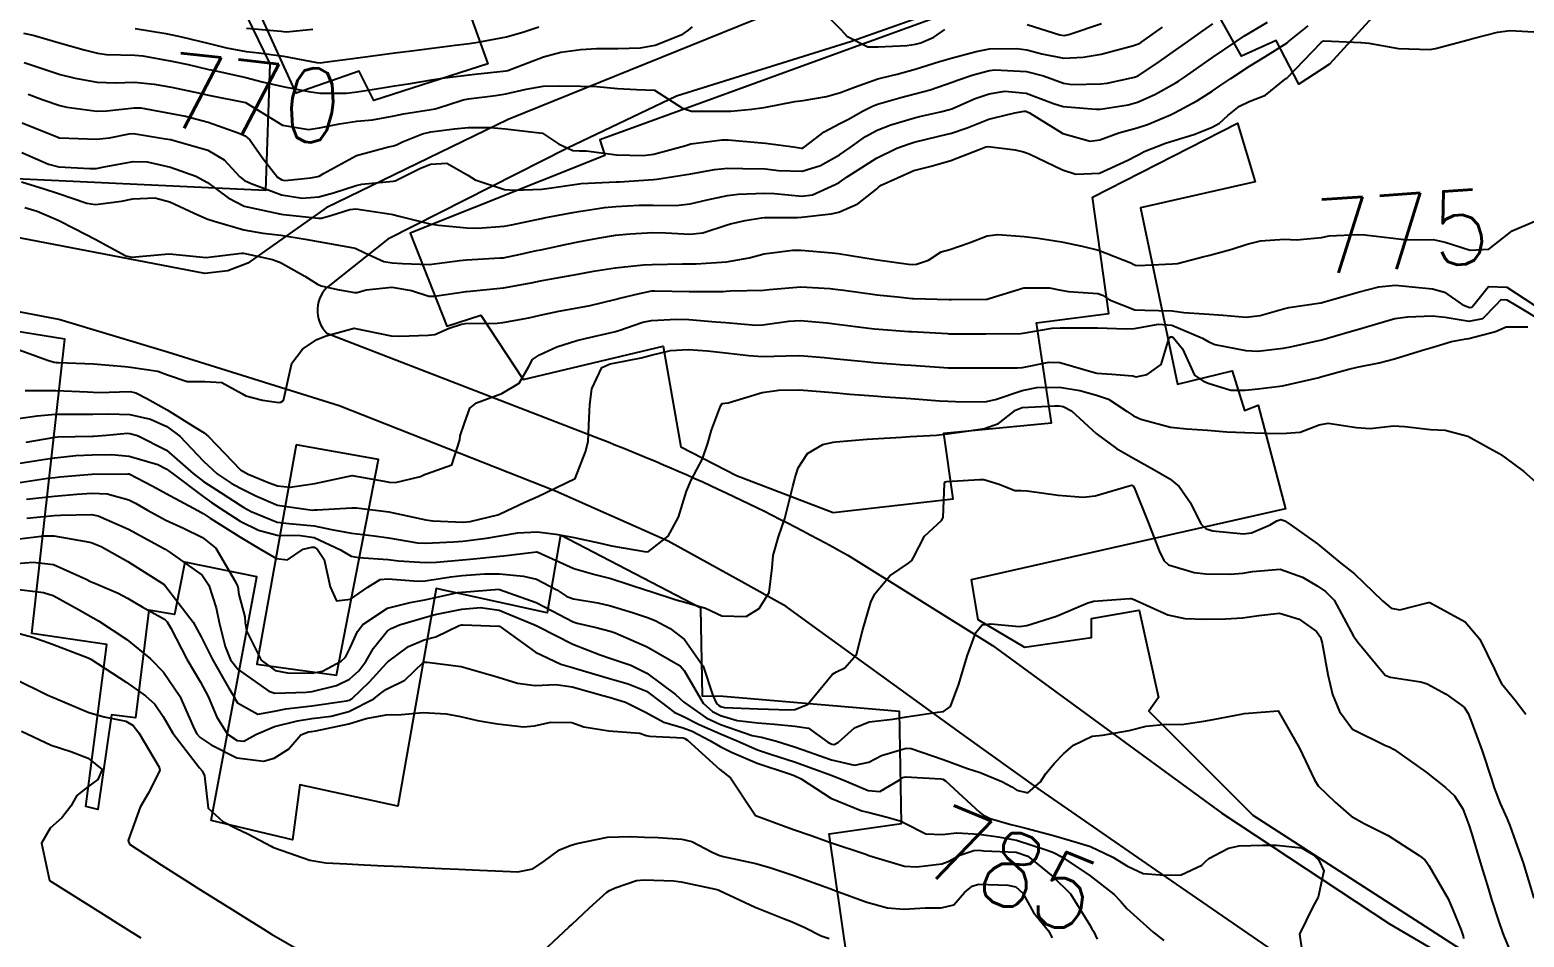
# Model space of a CAD drawing. Header units: metres. Extents: x 318500 to 325275, y 7408834 to 7428799.
# Drawn here: x 322636.7 to 322717.1, y 7421422.9 to 7421471.7 of the extents above; entities that cross this region are included whole.
import ezdxf
from ezdxf.enums import TextEntityAlignment as Align

# ---------------------------------------------------------------- set-up
doc = ezdxf.new("R2010")
doc.units = ezdxf.units.M
doc.header["$MEASUREMENT"] = 0
for name, color, linetype in [('Cotas', 45, 'Continuous'), ('Curvas de Nivel 1m', 11, 'Continuous'), ('Curvas de Nivel 5m', 15, 'Continuous'), ('Edificações', 30, 'Continuous'), ('Vias Primárias', 230, 'Continuous')]:
    doc.layers.add(name, color=color, linetype=linetype)
doc.styles.add('Style-STANDARD', font='STANDARD.shx')

msp = doc.modelspace()

# ---------------------------------------------------------------- linework, layer by layer
at = {"layer": 'Curvas de Nivel 1m', "flags": 128}
for points, elevation in [([(322678.718, 7421473.387), (322680.395, 7421471.697), (322680.702, 7421471.365), (322681.829, 7421470.793), (322682.384, 7421470.79), (322683.921, 7421470.852), (322684.386, 7421470.927), (322684.683, 7421471.011), (322685.384, 7421471.3), (322685.974, 7421471.716)], 769), ([(322636.321, 7421466.694), (322638.236, 7421465.921), (322638.31, 7421465.893), (322638.342, 7421465.887), (322640.309, 7421465.812), (322641.024, 7421465.889), (322642.076, 7421466.112), (322642.314, 7421466.119), (322644.035, 7421465.844), (322644.274, 7421465.805), (322644.31, 7421465.793), (322644.37, 7421465.779), (322646.304, 7421465.224), (322647.193, 7421464.7), (322648.033, 7421463.794), (322648.287, 7421463.591), (322648.633, 7421463.437), (322650.276, 7421462.826), (322651.382, 7421462.64), (322652.275, 7421462.712), (322653.08, 7421462.925), (322654.284, 7421463.329), (322654.598, 7421463.392), (322656.288, 7421463.548), (322656.396, 7421463.572), (322656.613, 7421463.677), (322657.724, 7421464.237), (322658.298, 7421464.469), (322659.179, 7421464.527), (322660.292, 7421463.878), (322660.7, 7421463.626), (322662.282, 7421463.103), (322662.821, 7421463.063), (322664.283, 7421463.132), (322664.687, 7421463.171), (322666.288, 7421463.419), (322666.406, 7421463.431), (322668.29, 7421463.518), (322668.456, 7421463.528), (322670.292, 7421463.654), (322670.464, 7421463.669), (322672.295, 7421463.957), (322673.571, 7421464.184), (322674.298, 7421464.255), (322675.107, 7421464.247), (322676.298, 7421464.212), (322677.026, 7421464.138), (322678.297, 7421464.1), (322679.278, 7421464.402), (322680.306, 7421464.972), (322680.878, 7421465.361), (322681.702, 7421465.966), (322682.324, 7421466.304), (322683.073, 7421466.584), (322684.335, 7421466.965), (322684.608, 7421467.035), (322685.738, 7421467.296), (322686.221, 7421467.412), (322686.342, 7421467.454), (322687.609, 7421468.014), (322688.355, 7421468.261), (322689.207, 7421468.398), (322690.356, 7421468.288), (322691.825, 7421467.738), (322692.346, 7421467.578), (322694.103, 7421467.424), (322694.344, 7421467.438), (322695.834, 7421467.671), (322696.35, 7421467.809), (322697.279, 7421468.218), (322698.366, 7421468.833), (322698.551, 7421468.943), (322698.819, 7421469.123), (322700.381, 7421470.214), (322701.658, 7421471.081), (322702.096, 7421471.373), (322702.397, 7421471.559), (322703.347, 7421472.119)], 772), ([(322690.401, 7421471.991), (322692.165, 7421471.441), (322692.393, 7421471.403), (322692.643, 7421471.456), (322694.403, 7421472.036)], 769), ([(322636.276, 7421463.524), (322637.491, 7421463.151), (322638.27, 7421462.889), (322639.789, 7421462.38), (322640.266, 7421462.296), (322641.67, 7421462.478), (322642.271, 7421462.602), (322643.459, 7421462.666), (322644.269, 7421462.451), (322645.576, 7421461.827), (322646.256, 7421461.534), (322646.657, 7421461.411), (322648.247, 7421460.945), (322649.259, 7421460.761), (322650.243, 7421460.648), (322651.552, 7421460.435), (322652.239, 7421460.31), (322653.942, 7421460.007), (322654.234, 7421459.949), (322654.761, 7421459.702), (322655.775, 7421459.236), (322656.225, 7421459.167), (322656.781, 7421459.118), (322658.224, 7421459.076), (322659.874, 7421459.283), (322660.227, 7421459.324), (322662.046, 7421459.421), (322662.228, 7421459.438), (322662.366, 7421459.461), (322662.976, 7421459.593), (322664, 7421459.817), (322664.234, 7421459.864), (322665.628, 7421460.17), (322666.241, 7421460.291), (322667.297, 7421460.487), (322668.247, 7421460.644), (322669.04, 7421460.726), (322670.249, 7421460.794), (322670.955, 7421460.784), (322672.249, 7421460.71), (322672.94, 7421460.773), (322674.256, 7421461.202), (322674.443, 7421461.262), (322675.235, 7421461.435), (322676.105, 7421461.579), (322676.263, 7421461.592), (322678.049, 7421461.607), (322678.263, 7421461.611), (322679.849, 7421461.791), (322680.268, 7421461.888), (322681.286, 7421462.344), (322682.287, 7421463.124), (322682.395, 7421463.231), (322682.544, 7421463.336), (322684.298, 7421464.132), (322685.23, 7421464.372), (322686.304, 7421464.664), (322687.819, 7421465.267), (322688.174, 7421465.4), (322688.312, 7421465.418), (322689.753, 7421465.238), (322690.213, 7421465.136), (322690.309, 7421465.107), (322690.505, 7421465.031), (322692.3, 7421464.162), (322693.032, 7421463.933), (322694.298, 7421463.981), (322695.826, 7421464.678), (322696.308, 7421464.942), (322696.443, 7421465.014), (322696.703, 7421465.146), (322697.855, 7421465.596), (322698.319, 7421465.737), (322699.377, 7421466.062), (322700.33, 7421466.442), (322700.754, 7421466.674), (322701.211, 7421467.087), (322701.832, 7421467.594), (322702.352, 7421467.84), (322703.228, 7421468.19), (322704.296, 7421469.051), (322704.335, 7421469.085), (322704.371, 7421469.109), (322706.232, 7421471.022), (322706.319, 7421471.093), (322706.391, 7421471.115), (322708.355, 7421471.026), (322708.391, 7421471.024), (322708.8, 7421470.986), (322710.387, 7421470.703), (322712.082, 7421470.64), (322712.388, 7421470.706), (322713.259, 7421470.927), (322714.146, 7421471.161), (322714.395, 7421471.243), (322715.721, 7421471.576), (322716.402, 7421471.658), (322717.678, 7421471.594)], 774), ([(322636.297, 7421465.096), (322637.737, 7421464.479), (322638.286, 7421464.327), (322639.963, 7421464.233), (322640.293, 7421464.245), (322640.722, 7421464.321), (322642.297, 7421464.618), (322643.038, 7421464.599), (322644.295, 7421464.314), (322645.661, 7421463.826), (322646.285, 7421463.485), (322647.409, 7421462.667), (322648.266, 7421462.21), (322650.246, 7421461.774), (322650.382, 7421461.759), (322652.257, 7421461.557), (322652.434, 7421461.561), (322652.977, 7421461.729), (322653.953, 7421462.026), (322654.265, 7421462.06), (322656.168, 7421461.775), (322656.261, 7421461.758), (322656.609, 7421461.677), (322658.254, 7421461.252), (322658.719, 7421461.187), (322660.251, 7421461.048), (322660.842, 7421461.03), (322662.253, 7421461.135), (322662.66, 7421461.198), (322664.259, 7421461.545), (322664.286, 7421461.554), (322664.418, 7421461.578), (322665.95, 7421461.869), (322666.266, 7421461.93), (322667.659, 7421462.146), (322668.27, 7421462.201), (322669.516, 7421462.266), (322670.272, 7421462.273), (322671.499, 7421462.254), (322672.273, 7421462.332), (322673.188, 7421462.55), (322674.28, 7421462.791), (322674.859, 7421462.863), (322676.282, 7421462.918), (322676.804, 7421462.891), (322678.28, 7421462.742), (322678.853, 7421462.813), (322680.073, 7421463.372), (322680.214, 7421463.447), (322680.291, 7421463.492), (322680.714, 7421463.783), (322682.304, 7421464.789), (322683.393, 7421465.324), (322684.059, 7421465.569), (322684.315, 7421465.649), (322685.644, 7421465.973), (322686.323, 7421466.148), (322687.172, 7421466.433), (322688.334, 7421466.891), (322688.619, 7421466.973), (322689.744, 7421467.239), (322690.24, 7421467.333), (322690.341, 7421467.323), (322690.529, 7421467.228), (322692.324, 7421466.125), (322693.789, 7421465.716), (322694.319, 7421465.785), (322695.336, 7421466.153), (322696.329, 7421466.435), (322696.875, 7421466.602), (322698.117, 7421467.132), (322698.27, 7421467.202), (322698.342, 7421467.239), (322699.563, 7421467.9), (322700.36, 7421468.407), (322700.772, 7421468.686), (322701.367, 7421469.085), (322702.377, 7421469.742), (322703.197, 7421470.247), (322704.39, 7421471.005), (322704.448, 7421471.049), (322705.526, 7421471.91)], 773), ([(322636.383, 7421471.517), (322636.914, 7421471.41), (322638.376, 7421470.978), (322639.656, 7421470.622), (322640.368, 7421470.44), (322640.856, 7421470.381), (322642.375, 7421470.344), (322642.815, 7421470.304), (322644.372, 7421470.018), (322645.252, 7421469.831), (322646.366, 7421469.574), (322646.668, 7421469.513), (322648.36, 7421469.131), (322649.233, 7421468.9), (322650.353, 7421468.652), (322651.719, 7421468.377), (322652.348, 7421468.285), (322653.775, 7421468.292), (322654.35, 7421468.364), (322655.499, 7421468.553), (322656.355, 7421468.687), (322657.221, 7421468.813), (322658.36, 7421469.006), (322658.912, 7421469.101), (322660.365, 7421469.285), (322660.674, 7421469.318), (322662.368, 7421469.503), (322662.455, 7421469.522), (322662.686, 7421469.605), (322664.377, 7421470.248), (322665.306, 7421470.493), (322666.381, 7421470.65), (322667.224, 7421470.699), (322668.382, 7421470.693), (322669.599, 7421470.728), (322670.384, 7421470.884), (322671.878, 7421471.478), (322672.185, 7421471.681), (322672.396, 7421471.86)], 769), ([(322636.643, 7421468.245), (322637.447, 7421467.933), (322638.336, 7421467.621), (322638.719, 7421467.531), (322640.331, 7421467.327), (322640.874, 7421467.35), (322642.335, 7421467.512), (322642.703, 7421467.495), (322644.33, 7421467.202), (322645.108, 7421467.053), (322646.324, 7421466.732), (322647.945, 7421466.166), (322648.313, 7421466.001), (322648.561, 7421465.786), (322649.292, 7421464.767), (322650.052, 7421463.764), (322650.288, 7421463.626), (322650.445, 7421463.601), (322651.847, 7421463.744), (322652.225, 7421463.806), (322652.291, 7421463.832), (322652.527, 7421463.971), (322654.302, 7421464.94), (322656.023, 7421465.4), (322656.308, 7421465.453), (322656.469, 7421465.518), (322656.789, 7421465.675), (322657.87, 7421466.113), (322658.318, 7421466.208), (322659.582, 7421466.38), (322660.322, 7421466.454), (322661.498, 7421466.443), (322662.321, 7421466.371), (322663.698, 7421466.211), (322664.319, 7421466.147), (322665.184, 7421465.567), (322665.953, 7421465.202), (322666.306, 7421465.191), (322666.67, 7421465.183), (322668.305, 7421464.981), (322669.73, 7421464.935), (322670.305, 7421465.005), (322672.041, 7421465.474), (322672.242, 7421465.541), (322672.311, 7421465.557), (322673.987, 7421465.781), (322674.315, 7421465.785), (322676.113, 7421465.623), (322676.313, 7421465.605), (322677.821, 7421465.397), (322678.259, 7421465.34), (322678.309, 7421465.339), (322678.348, 7421465.351), (322678.405, 7421465.389), (322679.483, 7421466.218), (322680.329, 7421466.655), (322680.794, 7421466.902), (322681.585, 7421467.351), (322682.086, 7421467.602), (322682.345, 7421467.704), (322683.605, 7421468.068), (322684.354, 7421468.263), (322685.18, 7421468.48), (322686.364, 7421468.879), (322686.663, 7421468.988), (322687.492, 7421469.273), (322688.373, 7421469.513), (322688.663, 7421469.546), (322690.372, 7421469.456), (322691.28, 7421469.221), (322692.364, 7421468.829), (322692.809, 7421468.758), (322694.364, 7421468.795), (322694.705, 7421468.835), (322696.174, 7421469.153), (322696.371, 7421469.232), (322697.524, 7421469.993), (322698.385, 7421470.611), (322699.1, 7421471.119), (322699.859, 7421471.647), (322700.404, 7421472.025)], 771), ([(322642.389, 7421471.776), (322644.047, 7421471.506), (322644.386, 7421471.439), (322644.892, 7421471.328), (322646.381, 7421470.959), (322647.305, 7421470.732), (322648.378, 7421470.543), (322649.061, 7421470.464), (322650.375, 7421470.291), (322652.171, 7421469.943), (322652.372, 7421469.929), (322652.594, 7421469.959), (322654.375, 7421470.196), (322655.703, 7421470.371), (322656.378, 7421470.46), (322657.275, 7421470.572), (322658.381, 7421470.714), (322659.612, 7421470.871), (322660.383, 7421470.975), (322660.953, 7421471.055), (322662.387, 7421471.326), (322663.317, 7421471.596), (322664.119, 7421471.859)], 768), ([(322648.39, 7421471.79), (322650.258, 7421471.631), (322650.389, 7421471.615), (322650.544, 7421471.603), (322651.958, 7421471.744)], 767), ([(322636.158, 7421454.47), (322637.678, 7421453.927), (322638.038, 7421453.811), (322638.149, 7421453.799), (322638.271, 7421453.796), (322640.148, 7421453.726), (322641.848, 7421453.576), (322642.147, 7421453.549), (322643.621, 7421453.324), (322644.143, 7421453.14), (322645.194, 7421452.775), (322646.14, 7421452.771), (322647.056, 7421452.723), (322648.133, 7421452.134), (322648.35, 7421452.004), (322649.244, 7421451.773), (322650.128, 7421451.649), (322650.228, 7421451.66), (322650.373, 7421451.758), (322650.701, 7421453.198), (322650.836, 7421453.753), (322651.396, 7421454.513), (322652.169, 7421455.035), (322652.674, 7421455.231), (322654.179, 7421455.64), (322654.257, 7421455.63), (322656.173, 7421455.229), (322656.63, 7421455.219), (322658.174, 7421455.26), (322658.522, 7421455.308), (322659.293, 7421455.643), (322659.956, 7421455.86), (322660.184, 7421455.889), (322661.873, 7421455.916), (322662.185, 7421455.944), (322663.584, 7421456.191), (322664.191, 7421456.336), (322665.198, 7421456.562), (322666.198, 7421456.731), (322666.879, 7421456.864), (322668.205, 7421457.181), (322668.479, 7421457.253), (322669.54, 7421457.51), (322670.211, 7421457.646), (322670.37, 7421457.657), (322672.211, 7421457.611), (322674.037, 7421457.626), (322674.212, 7421457.641), (322674.424, 7421457.659), (322676.213, 7421457.69), (322676.514, 7421457.717), (322678.215, 7421457.87), (322679.805, 7421457.783), (322680.214, 7421457.726), (322680.533, 7421457.685), (322682.211, 7421457.453), (322682.312, 7421457.439), (322683.422, 7421457.322), (322684.209, 7421457.238), (322684.282, 7421457.236), (322686.208, 7421457.181), (322686.317, 7421457.18), (322688.209, 7421457.202), (322688.26, 7421457.209), (322688.404, 7421457.257), (322690.216, 7421457.808), (322691.611, 7421457.821), (322692.215, 7421457.691), (322692.632, 7421457.621), (322694.213, 7421457.511), (322694.457, 7421457.421), (322694.838, 7421457.171), (322696.202, 7421456.638), (322696.736, 7421456.611), (322698.202, 7421456.573), (322698.837, 7421456.484), (322700.199, 7421456.389), (322700.947, 7421456.34), (322702.198, 7421456.243), (322702.941, 7421456.32), (322704.205, 7421456.69), (322704.495, 7421456.757), (322706.21, 7421456.999), (322706.225, 7421457.004), (322706.285, 7421457.019), (322708.216, 7421457.587), (322709.325, 7421457.873), (322710.22, 7421457.95), (322711.127, 7421457.864), (322712.218, 7421457.755), (322712.864, 7421457.578), (322713.815, 7421456.916), (322714.208, 7421456.763), (322714.336, 7421456.781), (322714.447, 7421456.908), (322715.236, 7421457.884), (322716.224, 7421457.845), (322717.734, 7421456.867)], 776), ([(322636.485, 7421452.296), (322638.134, 7421452.282), (322639.824, 7421452.212), (322640.133, 7421452.19), (322640.423, 7421452.186), (322642.134, 7421452.231), (322642.437, 7421452.169), (322643.028, 7421451.857), (322644.121, 7421451.245), (322645.615, 7421450.317), (322646.103, 7421450.008), (322646.344, 7421449.816), (322648.073, 7421448.021), (322648.477, 7421447.784), (322649.615, 7421447.316), (322650.064, 7421447.156), (322650.731, 7421447.086), (322652.065, 7421447.275), (322654.07, 7421447.71), (322655.797, 7421447.414), (322656.067, 7421447.358), (322656.411, 7421447.332), (322657.748, 7421447.663), (322657.969, 7421447.763), (322658.072, 7421447.8), (322659.44, 7421448.279), (322659.864, 7421449.634), (322659.887, 7421449.85), (322660.114, 7421450.535), (322660.412, 7421451.34), (322660.772, 7421451.62), (322662.135, 7421452.132), (322663.055, 7421452.677), (322663.579, 7421453.586), (322663.789, 7421453.95), (322664.159, 7421454.205), (322665.098, 7421454.634), (322666.171, 7421454.983), (322666.624, 7421455.092), (322668.179, 7421455.445), (322668.244, 7421455.464), (322668.422, 7421455.526), (322669.724, 7421455.97), (322670.188, 7421456.065), (322671.537, 7421456.133), (322672.19, 7421456.108), (322673.65, 7421455.993), (322674.188, 7421455.957), (322675.799, 7421455.812), (322676.186, 7421455.82), (322677.57, 7421456.018), (322678.19, 7421456.056), (322679.633, 7421455.931), (322680.187, 7421455.858), (322681.89, 7421455.638), (322682.184, 7421455.608), (322684.029, 7421455.465), (322684.182, 7421455.457), (322686.122, 7421455.35), (322686.181, 7421455.347), (322688.11, 7421455.332), (322688.181, 7421455.333), (322690.055, 7421455.359), (322690.182, 7421455.373), (322691.751, 7421455.649), (322692.187, 7421455.67), (322693.716, 7421455.658), (322694.187, 7421455.661), (322695.733, 7421455.61), (322696.187, 7421455.631), (322697.467, 7421455.861), (322698.19, 7421455.81), (322699.84, 7421455.105), (322700.177, 7421454.91), (322700.499, 7421454.771), (322702.171, 7421454.438), (322702.825, 7421454.409), (322704.173, 7421454.563), (322704.577, 7421454.641), (322706.18, 7421454.998), (322706.195, 7421455.004), (322706.256, 7421455.019), (322707.741, 7421455.443), (322708.189, 7421455.57), (322709.284, 7421455.889), (322710.198, 7421456.156), (322710.897, 7421456.262), (322712.2, 7421456.3), (322712.901, 7421456.228), (322714.197, 7421456.022), (322714.931, 7421456.171), (322715.654, 7421456.896), (322715.921, 7421457.185), (322716.214, 7421457.171), (322716.709, 7421456.883), (322718.197, 7421455.976)], 777), ([(322636.113, 7421450.784), (322637.123, 7421450.927), (322638.116, 7421451.017), (322639.006, 7421451.021), (322640.117, 7421451.007), (322640.972, 7421451.033), (322642.117, 7421450.998), (322643.224, 7421450.742), (322644.108, 7421450.346), (322644.803, 7421449.833), (322646.08, 7421448.483), (322646.814, 7421447.809), (322647.567, 7421447.299), (322648.062, 7421447.032), (322648.894, 7421446.613), (322650.054, 7421446.113), (322651.949, 7421445.843), (322652.051, 7421445.856), (322652.186, 7421445.873), (322654.053, 7421445.976), (322654.31, 7421445.964), (322656.051, 7421445.76), (322656.453, 7421445.676), (322658.045, 7421445.321), (322658.421, 7421445.278), (322660.044, 7421445.201), (322660.434, 7421445.235), (322661.919, 7421445.602), (322662.05, 7421445.649), (322663.368, 7421446.275), (322664.06, 7421446.591), (322666.07, 7421447.55), (322666.64, 7421448.994), (322666.782, 7421449.54), (322666.837, 7421450.822), (322666.866, 7421451.539), (322666.975, 7421452.374), (322667.52, 7421453.529), (322667.954, 7421453.722), (322668.154, 7421453.767), (322669.626, 7421454.04), (322670.16, 7421454.184), (322671.213, 7421454.435), (322672.165, 7421454.493), (322673.205, 7421454.419), (322674.163, 7421454.309), (322675.421, 7421454.172), (322676.16, 7421454.119), (322677.411, 7421454.151), (322678.162, 7421454.171), (322679.473, 7421454.064), (322680.159, 7421453.987), (322681.662, 7421453.843), (322682.157, 7421453.8), (322683.794, 7421453.676), (322684.155, 7421453.652), (322685.921, 7421453.525), (322686.153, 7421453.515), (322687.904, 7421453.513), (322688.154, 7421453.516), (322689.881, 7421453.507), (322690.154, 7421453.529), (322691.569, 7421453.806), (322692.159, 7421453.792), (322694.089, 7421453.243), (322694.151, 7421453.229), (322694.967, 7421453.168), (322696.083, 7421453.085), (322696.149, 7421453.068), (322696.265, 7421453.032), (322696.857, 7421453.143), (322697.607, 7421453.687), (322698.041, 7421455.131), (322698.128, 7421455.183), (322698.181, 7421455.181), (322698.274, 7421455.129), (322698.758, 7421454.535), (322699.407, 7421453.111), (322699.855, 7421452.812), (322700.146, 7421452.684), (322701.358, 7421452.298), (322702.142, 7421452.305), (322702.833, 7421452.373), (322704.145, 7421452.531), (322706.121, 7421452.992), (322706.15, 7421452.999), (322706.217, 7421453.019), (322707.711, 7421453.443), (322708.158, 7421453.545), (322709.357, 7421453.783), (322710.165, 7421453.996), (322711.686, 7421454.461), (322712.177, 7421454.607), (322713.243, 7421454.924), (322714.031, 7421455.064), (322714.183, 7421455.081), (322715.617, 7421455.467), (322716.192, 7421455.722), (322717.354, 7421455.712)], 778), ([(322636.533, 7421449.504), (322638.098, 7421449.773), (322638.228, 7421449.789), (322640.099, 7421449.83), (322640.166, 7421449.832), (322640.859, 7421449.889), (322641.99, 7421449.984), (322642.102, 7421449.977), (322642.519, 7421449.864), (322644.088, 7421449.072), (322645.519, 7421447.826), (322646.066, 7421447.39), (322647.028, 7421446.774), (322648.053, 7421446.113), (322648.254, 7421445.989), (322648.632, 7421445.781), (322650.042, 7421445.202), (322650.666, 7421445.128), (322652.039, 7421445.009), (322652.956, 7421444.806), (322654.034, 7421444.617), (322655.251, 7421444.472), (322656.03, 7421444.356), (322657.594, 7421444.097), (322658.026, 7421444.063), (322659.528, 7421444.137), (322660.028, 7421444.171), (322661.306, 7421444.336), (322662.033, 7421444.467), (322662.994, 7421444.632), (322664.037, 7421444.686), (322665.039, 7421444.561), (322666.032, 7421444.37), (322667.508, 7421444.048), (322668.026, 7421443.933), (322669.91, 7421443.613), (322670.022, 7421443.615), (322671.076, 7421444.443), (322671.636, 7421445.476), (322672.064, 7421446.878), (322672.321, 7421447.467), (322672.939, 7421448.61), (322673.226, 7421449.459), (322673.414, 7421450.153), (322673.9, 7421451.452), (322673.993, 7421451.589), (322674.131, 7421451.6), (322674.311, 7421451.626), (322676.138, 7421452.173), (322677.042, 7421452.309), (322678.139, 7421452.319), (322679.274, 7421452.243), (322680.138, 7421452.156), (322680.867, 7421452.088), (322682.137, 7421452.002), (322682.761, 7421451.956), (322684.135, 7421451.854), (322685.694, 7421451.735), (322686.134, 7421451.715), (322686.551, 7421451.701), (322688.134, 7421451.684), (322688.691, 7421451.807), (322690.141, 7421452.289), (322690.92, 7421452.444), (322692.143, 7421452.464), (322693.231, 7421452.283), (322694.139, 7421452.038), (322694.786, 7421451.82), (322695.792, 7421451.155), (322696.126, 7421450.916), (322696.525, 7421450.745), (322698.118, 7421450.312), (322699.004, 7421450.229), (322700.116, 7421450.15), (322701.144, 7421450.056), (322702.114, 7421450.024), (322703.183, 7421449.991), (322704.114, 7421449.969), (322705.1, 7421450.05), (322706.121, 7421450.432), (322706.61, 7421450.525), (322708.12, 7421450.291), (322708.861, 7421450.24), (322710.121, 7421450.379), (322710.728, 7421450.353), (322712.119, 7421450.185), (322712.892, 7421450.154), (322714.114, 7421449.827), (322715.8, 7421448.893), (322716.098, 7421448.692), (322717.137, 7421447.921), (322718.082, 7421447.092)], 779), ([(322636.064, 7421447.316), (322637.705, 7421447.564), (322638.067, 7421447.609), (322638.347, 7421447.637), (322640.069, 7421447.783), (322642.009, 7421447.81), (322642.069, 7421447.798), (322643.351, 7421447.139), (322644.059, 7421446.75), (322645.763, 7421445.823), (322646.048, 7421445.667), (322646.439, 7421445.419), (322648.029, 7421444.403), (322649.114, 7421443.774), (322650.012, 7421443.249), (322650.601, 7421443.165), (322651.43, 7421443.746), (322651.901, 7421443.862), (322652.022, 7421443.848), (322652.214, 7421443.737), (322652.56, 7421443.184), (322652.897, 7421441.726), (322653.228, 7421440.967), (322653.983, 7421441.057), (322654.915, 7421441.696), (322655.574, 7421442.109), (322655.997, 7421442.155), (322657.626, 7421442.033), (322657.996, 7421442.044), (322659.384, 7421442.255), (322660, 7421442.323), (322661.198, 7421442.416), (322662.002, 7421442.415), (322663.293, 7421442.295), (322663.998, 7421442.136), (322665.091, 7421441.563), (322665.635, 7421441.204), (322665.985, 7421441.069), (322667.305, 7421440.851), (322667.982, 7421440.702), (322669.157, 7421440.33), (322669.976, 7421440.065), (322670.389, 7421439.909), (322671.192, 7421439.482), (322671.961, 7421438.881), (322672.968, 7421437.455), (322673.486, 7421435.877), (322673.68, 7421435.443), (322673.801, 7421435.333), (322673.908, 7421435.284), (322674.114, 7421435.232), (322675.907, 7421435.146), (322677.607, 7421435.094), (322677.907, 7421435.111), (322678.578, 7421435.38), (322679.182, 7421436.111), (322679.935, 7421437.012), (322680.149, 7421437.145), (322680.59, 7421437.353), (322681.222, 7421438.076), (322681.543, 7421439.344), (322681.986, 7421440.901), (322682.199, 7421441.337), (322683.015, 7421442.315), (322684.015, 7421442.989), (322684.193, 7421443.133), (322684.284, 7421443.307), (322684.882, 7421444.456), (322685.792, 7421445.293), (322685.884, 7421445.459), (322685.954, 7421447.291), (322685.992, 7421447.37), (322686.072, 7421447.397), (322687.832, 7421447.505), (322688.074, 7421447.505), (322688.896, 7421447.248), (322689.742, 7421446.91), (322690.067, 7421446.898), (322690.41, 7421446.883), (322692.064, 7421446.646), (322693.421, 7421446.547), (322694.064, 7421446.617), (322695.885, 7421447.153), (322696.033, 7421447.188), (322696.07, 7421447.178), (322696.104, 7421447.15), (322696.154, 7421447.065), (322696.927, 7421445.141), (322697.504, 7421443.659), (322697.759, 7421443.133), (322698.017, 7421442.901), (322699.396, 7421442.495), (322700.013, 7421442.421), (322701.328, 7421442.395), (322702.014, 7421442.451), (322702.525, 7421442.554), (322704.016, 7421442.666), (322705.223, 7421442.242), (322706.007, 7421441.769), (322706.46, 7421441.469), (322706.933, 7421441.006), (322707.971, 7421439.056), (322708.015, 7421438.99), (322708.208, 7421438.746), (322709.675, 7421436.973), (322709.939, 7421436.851), (322711.599, 7421436.608), (322711.936, 7421436.503), (322712.955, 7421435.949), (322713.923, 7421435.244), (322714.13, 7421434.908), (322714.274, 7421434.547), (322714.892, 7421432.9), (322715.396, 7421431.366), (322715.544, 7421430.893), (322715.852, 7421430.053), (322716.223, 7421429.264), (322716.382, 7421428.882), (322716.691, 7421428.013), (322717.1, 7421426.871), (322717.674, 7421424.969)], 781), ([(322636.548, 7421446.436), (322638.057, 7421446.607), (322639.251, 7421446.715), (322640.059, 7421446.771), (322640.892, 7421446.721), (322642.055, 7421446.401), (322642.418, 7421446.229), (322643.063, 7421445.855), (322644.042, 7421445.31), (322644.99, 7421444.876), (322646.028, 7421444.37), (322646.736, 7421443.809), (322647.794, 7421441.992), (322647.892, 7421441.791), (322647.916, 7421441.718), (322647.985, 7421441.301), (322648.302, 7421440.113), (322648.323, 7421439.785), (322648.388, 7421439.359), (322649.183, 7421437.771), (322649.932, 7421437.224), (322650.589, 7421437.094), (322651.93, 7421437.072), (322652.487, 7421437.176), (322653.482, 7421437.717), (322653.718, 7421437.939), (322653.95, 7421438.398), (322654.362, 7421439.307), (322654.648, 7421439.7), (322655.979, 7421440.572), (322657.19, 7421440.875), (322657.984, 7421441.013), (322659.763, 7421441.408), (322659.988, 7421441.44), (322661.98, 7421441.59), (322662.006, 7421441.583), (322663.983, 7421440.87), (322664.841, 7421440.429), (322665.973, 7421439.834), (322666.185, 7421439.76), (322667.213, 7421439.531), (322667.967, 7421439.332), (322668.234, 7421439.249), (322669.955, 7421438.493), (322671.734, 7421437.473), (322671.936, 7421437.222), (322672.961, 7421435.454), (322673.461, 7421435.002), (322673.904, 7421434.79), (322674.804, 7421434.528), (322675.9, 7421434.405), (322676.814, 7421434.321), (322677.898, 7421434.215), (322678.632, 7421434.114), (322679.675, 7421433.363), (322679.888, 7421433.252), (322680.015, 7421433.232), (322680.255, 7421433.356), (322681.115, 7421434.13), (322681.901, 7421434.446), (322683.181, 7421434.599), (322683.904, 7421434.721), (322685.59, 7421434.976), (322685.907, 7421435.007), (322686.28, 7421435.284), (322686.734, 7421436.472), (322686.951, 7421437.275), (322687.185, 7421438.038), (322687.636, 7421439.265), (322687.974, 7421439.667), (322688.455, 7421439.733), (322689.974, 7421439.593), (322690.39, 7421439.641), (322691.979, 7421440.141), (322693.66, 7421440.858), (322693.988, 7421440.953), (322695.938, 7421441.099), (322695.989, 7421441.099), (322696.066, 7421441.073), (322697.981, 7421440.221), (322698.885, 7421440.018), (322699.983, 7421439.973), (322701.072, 7421439.996), (322701.985, 7421440.06), (322702.871, 7421440.177), (322703.989, 7421440.304), (322705.034, 7421439.984), (322705.974, 7421439.318), (322706.19, 7421439.017), (322706.287, 7421438.693), (322706.586, 7421437.01), (322706.843, 7421435.92), (322707.205, 7421435.001), (322707.906, 7421434.051), (322709.689, 7421433.176), (322709.892, 7421433.106), (322710.148, 7421432.966), (322711.872, 7421431.751), (322712.92, 7421430.924), (322713.406, 7421430.467), (322713.849, 7421429.778), (322714.177, 7421428.907), (322714.333, 7421428.404), (322714.79, 7421426.9), (322715.229, 7421425.455), (322715.401, 7421424.894), (322715.768, 7421423.74), (322715.987, 7421423.111), (322716.076, 7421422.885), (322716.302, 7421422.331)], 782), ([(322636.569, 7421445.415), (322638.045, 7421445.561), (322638.384, 7421445.578), (322640.046, 7421445.607), (322640.403, 7421445.537), (322642.034, 7421444.816), (322643.858, 7421443.842), (322644.019, 7421443.742), (322644.281, 7421443.572), (322645.998, 7421442.35), (322646.363, 7421441.814), (322646.754, 7421440.585), (322646.913, 7421439.806), (322647.234, 7421438.517), (322647.529, 7421437.796), (322647.932, 7421437.271), (322649.584, 7421436.096), (322649.914, 7421436), (322651.605, 7421436.053), (322651.915, 7421436.091), (322653.233, 7421436.407), (322653.926, 7421436.745), (322654.442, 7421437.192), (322654.809, 7421437.697), (322655.219, 7421438.423), (322655.965, 7421439.329), (322656.167, 7421439.478), (322656.625, 7421439.673), (322657.974, 7421440.076), (322658.548, 7421440.224), (322659.979, 7421440.517), (322660.977, 7421440.612), (322661.979, 7421440.46), (322663.859, 7421439.693), (322663.971, 7421439.642), (322664.013, 7421439.622), (322664.088, 7421439.578), (322665.956, 7421438.642), (322667.422, 7421438.054), (322667.945, 7421437.877), (322669.075, 7421437.509), (322669.934, 7421437.072), (322671.472, 7421435.922), (322671.911, 7421435.532), (322671.988, 7421435.469), (322673.122, 7421434.672), (322673.899, 7421434.301), (322675.596, 7421433.72), (322675.892, 7421433.663), (322676.112, 7421433.636), (322676.915, 7421433.405), (322677.886, 7421433.102), (322678.3, 7421432.967), (322679.876, 7421432.411), (322681.106, 7421432.113), (322681.874, 7421432.274), (322682.561, 7421432.649), (322683.886, 7421433.043), (322684.167, 7421433.025), (322685.877, 7421432.429), (322687.194, 7421431.942), (322687.867, 7421431.723), (322689.045, 7421431.242), (322689.571, 7421430.95), (322689.855, 7421430.779), (322690.448, 7421430.63), (322691.121, 7421431.217), (322691.406, 7421431.675), (322691.875, 7421432.229), (322692.364, 7421432.722), (322692.9, 7421433.195), (322693.895, 7421433.681), (322694.464, 7421433.739), (322695.898, 7421433.983), (322696.813, 7421434.229), (322697.908, 7421434.321), (322698.714, 7421434.312), (322699.911, 7421434.483), (322700.42, 7421434.585), (322701.917, 7421434.875), (322702.084, 7421434.902), (322703.92, 7421435.05), (322705.06, 7421433.032), (322705.865, 7421431.328), (322706.068, 7421431.017), (322706.972, 7421430.124), (322707.844, 7421429.383), (322708.533, 7421428.983), (322709.831, 7421428.339), (322711.501, 7421427.258), (322711.811, 7421427.02), (322711.881, 7421426.939), (322712.021, 7421426.723), (322713.055, 7421424.921), (322713.278, 7421424.42), (322713.763, 7421423.238), (322713.866, 7421422.909), (322713.884, 7421422.783)], 783), ([(322636.025, 7421444.277), (322637.49, 7421444.466), (322638.028, 7421444.459), (322639.76, 7421444.167), (322640.023, 7421444.102), (322640.576, 7421443.892), (322642.008, 7421443.091), (322643.962, 7421441.84), (322643.978, 7421441.828), (322645.512, 7421439.825), (322645.958, 7421439.034), (322646.553, 7421437.811), (322647.447, 7421436.267), (322647.723, 7421435.793), (322647.783, 7421435.666), (322647.907, 7421435.472), (322648.996, 7421434.868), (322649.903, 7421435.019), (322650.506, 7421435.152), (322651.906, 7421435.32), (322653.776, 7421435.58), (322653.909, 7421435.615), (322654.069, 7421435.708), (322655.01, 7421436.607), (322655.939, 7421437.628), (322655.968, 7421437.651), (322656.001, 7421437.679), (322657.106, 7421438.515), (322657.958, 7421438.863), (322658.58, 7421439.031), (322659.829, 7421439.632), (322659.97, 7421439.68), (322660.024, 7421439.683), (322661.97, 7421439.611), (322662.003, 7421439.6), (322663.949, 7421438.203), (322665.306, 7421437.56), (322665.937, 7421437.374), (322666.175, 7421437.308), (322667.929, 7421436.786), (322668.935, 7421436.5), (322669.919, 7421436.098), (322670.722, 7421435.488), (322671.406, 7421434.978), (322671.903, 7421434.74), (322672.759, 7421434.317), (322673.894, 7421433.803), (322674.805, 7421433.431), (322675.883, 7421432.954), (322676.582, 7421432.707), (322677.874, 7421432.309), (322679.513, 7421431.717), (322679.863, 7421431.589), (322680.443, 7421431.354), (322681.851, 7421430.758), (322682.48, 7421430.702), (322683.509, 7421431.315), (322683.716, 7421431.458), (322683.863, 7421431.489), (322685.749, 7421431.394), (322685.861, 7421431.363), (322686.006, 7421431.279), (322687.835, 7421429.597), (322688.019, 7421429.444), (322688.411, 7421429.251), (322689.524, 7421428.924), (322689.834, 7421428.853), (322690.324, 7421428.731), (322691.827, 7421428.337), (322693.033, 7421427.98), (322693.818, 7421427.734), (322695.009, 7421427.162), (322695.803, 7421426.678), (322696.644, 7421426.295), (322697.796, 7421426.196), (322698.698, 7421426.215), (322699.805, 7421426.744), (322699.981, 7421426.924), (322700.188, 7421427.094), (322701.236, 7421427.662), (322701.821, 7421427.787), (322703.066, 7421427.813), (322703.822, 7421427.823), (322705.176, 7421427.673), (322705.814, 7421427.296), (322706.098, 7421427.016), (322706.379, 7421426.434), (322706.062, 7421425.016), (322705.775, 7421424.497), (322705.069, 7421423.03), (322705.297, 7421421.466)], 784), ([(322635.986, 7421441.597), (322637.466, 7421441.409), (322637.983, 7421441.256), (322639.39, 7421440.491), (322639.972, 7421440.14), (322640.128, 7421440.054), (322640.426, 7421439.893), (322641.955, 7421438.879), (322643.23, 7421437.851), (322643.929, 7421437.127), (322644.792, 7421435.831), (322645.522, 7421434.196), (322645.704, 7421433.822), (322645.887, 7421433.611), (322646.483, 7421433.209), (322647.871, 7421432.517), (322649.299, 7421432.338), (322649.871, 7421432.503), (322650.645, 7421432.986), (322651.32, 7421433.746), (322651.726, 7421433.907), (322651.892, 7421433.935), (322652.118, 7421433.962), (322653.896, 7421434.341), (322654.834, 7421434.631), (322655.901, 7421434.822), (322656.729, 7421434.844), (322657.903, 7421434.951), (322659.142, 7421434.881), (322659.901, 7421434.736), (322660.816, 7421434.533), (322661.897, 7421434.346), (322663.289, 7421434.193), (322663.897, 7421434.242), (322664.771, 7421434.44), (322665.899, 7421434.409), (322666.539, 7421434.183), (322667.894, 7421433.965), (322669.549, 7421433.848), (322669.892, 7421433.722), (322670.075, 7421433.68), (322671.891, 7421433.584), (322671.98, 7421433.558), (322672.121, 7421433.467), (322673.867, 7421431.891), (322674.433, 7421431.434), (322675.683, 7421429.571), (322675.782, 7421429.42), (322675.83, 7421429.394), (322677.283, 7421428.857), (322677.823, 7421428.66), (322678.771, 7421428.327), (322679.816, 7421427.966), (322681.661, 7421427.341), (322681.809, 7421427.29), (322681.882, 7421427.266), (322683.801, 7421426.686), (322684.46, 7421426.64), (322685.803, 7421426.807), (322686.145, 7421426.937), (322686.781, 7421427.27), (322687.539, 7421427.536), (322687.813, 7421427.537), (322688.076, 7421427.518), (322689.813, 7421427.432), (322690.434, 7421427.221), (322691.794, 7421426.135), (322692.729, 7421425.191), (322693.764, 7421423.537), (322693.891, 7421423.308), (322693.968, 7421423.177), (322694.178, 7421422.75)], 786), ([(322635.96, 7421439.266), (322636.886, 7421439.006), (322637.951, 7421438.64), (322639.863, 7421437.901), (322639.94, 7421437.867), (322640.005, 7421437.833), (322641.921, 7421436.595), (322642.953, 7421435.854), (322643.456, 7421435.397), (322643.899, 7421434.733), (322644.427, 7421433.835), (322645.862, 7421431.982), (322645.998, 7421431.818), (322646.123, 7421431.549), (322646.329, 7421429.813), (322647.109, 7421429.087), (322647.819, 7421428.722), (322648.456, 7421428.42), (322649.722, 7421427.761), (322649.809, 7421427.715), (322649.895, 7421427.673), (322651.799, 7421427.012), (322652.653, 7421426.871), (322653.797, 7421426.813), (322654.73, 7421426.762), (322655.795, 7421426.709), (322656.803, 7421426.662), (322657.794, 7421426.611), (322658.88, 7421426.557), (322659.793, 7421426.519), (322660.937, 7421426.469), (322661.793, 7421426.435), (322662.998, 7421426.382), (322663.794, 7421426.533), (322664.414, 7421426.958), (322665.228, 7421427.559), (322665.813, 7421427.801), (322666.173, 7421427.904), (322667.817, 7421428.24), (322669.038, 7421428.287), (322669.817, 7421428.25), (322670.55, 7421428.221), (322671.817, 7421428.136), (322672.364, 7421428.011), (322673.458, 7421427.445), (322673.808, 7421427.279), (322674.042, 7421427.203), (322675.801, 7421426.825), (322676.603, 7421426.602), (322677.792, 7421426.196), (322679.592, 7421425.554), (322679.782, 7421425.484), (322680.115, 7421425.357), (322681.771, 7421424.741), (322682.882, 7421424.438), (322683.771, 7421424.37), (322684.913, 7421424.434), (322685.772, 7421424.445), (322686.453, 7421424.594), (322687.038, 7421425.267), (322687.441, 7421425.607), (322687.787, 7421425.711), (322689.365, 7421425.658), (322689.785, 7421425.568), (322690.163, 7421425.224), (322690.739, 7421424.185), (322691.548, 7421423.203), (322691.754, 7421422.827)], 787), ([(322635.922, 7421436.77), (322637.63, 7421435.924), (322637.819, 7421435.831), (322637.909, 7421435.794), (322638.124, 7421435.702), (322639.901, 7421434.963), (322640.732, 7421434.722), (322641.896, 7421434.488), (322642.287, 7421434.257), (322642.587, 7421433.86), (322643.695, 7421432.01), (322643.724, 7421431.842), (322643.096, 7421430.597), (322642.661, 7421429.858), (322642.018, 7421428.073), (322642.091, 7421427.866), (322643.794, 7421426.753), (322645.262, 7421425.825), (322645.775, 7421425.501), (322646.581, 7421424.994), (322647.757, 7421424.255), (322648.528, 7421423.778), (322649.286, 7421423.307), (322649.743, 7421423.03), (322651.417, 7421422.059)], 788), ([(322636.285, 7421433.944), (322637.879, 7421433.2), (322638.932, 7421432.852), (322639.869, 7421432.495), (322640.613, 7421431.889), (322640.392, 7421431.352), (322639.846, 7421430.952), (322639.257, 7421430.487), (322638.927, 7421429.909), (322638.456, 7421429.282), (322637.818, 7421428.728), (322637.352, 7421427.927), (322637.78, 7421425.92), (322639.762, 7421424.671), (322641.009, 7421423.881), (322641.467, 7421423.594), (322641.745, 7421423.418), (322642.707, 7421422.823)], 789), ([(322663.775, 7421421.579), (322665.749, 7421423.41), (322665.896, 7421423.548), (322666.849, 7421424.449), (322667.776, 7421425.276), (322667.925, 7421425.372), (322668.235, 7421425.515), (322669.377, 7421425.913), (322669.787, 7421425.945), (322671.373, 7421425.889), (322671.786, 7421425.841), (322673.629, 7421425.442), (322673.779, 7421425.402), (322673.841, 7421425.378), (322675.766, 7421424.484), (322677.288, 7421423.866), (322677.755, 7421423.692), (322678.438, 7421423.38), (322679.31, 7421422.931), (322679.744, 7421422.793)], 788)]:
    msp.add_lwpolyline(points, dxfattribs=dict(at, elevation=elevation))
at = {"layer": 'Curvas de Nivel 5m', "flags": 128}
for points, elevation in [([(322636.417, 7421469.949), (322637.881, 7421469.453), (322638.354, 7421469.304), (322639.168, 7421469.096), (322640.35, 7421468.879), (322641.326, 7421468.857), (322642.355, 7421468.887), (322643.427, 7421468.78), (322644.352, 7421468.608), (322645.886, 7421468.285), (322646.346, 7421468.188), (322648.34, 7421467.79), (322650.322, 7421466.578), (322651.722, 7421466.343), (322652.32, 7421466.419), (322653.402, 7421466.646), (322654.326, 7421466.779), (322655.166, 7421466.859), (322656.331, 7421467.072), (322656.833, 7421467.182), (322658.336, 7421467.417), (322658.539, 7421467.455), (322659.172, 7421467.648), (322660.052, 7421467.927), (322660.345, 7421467.986), (322661.79, 7421468.174), (322662.35, 7421468.262), (322663.434, 7421468.513), (322664.356, 7421468.674), (322665.231, 7421468.693), (322666.357, 7421468.67), (322667.25, 7421468.648), (322668.355, 7421468.546), (322669.374, 7421468.495), (322670.354, 7421468.455), (322671.852, 7421467.477), (322672.338, 7421467.331), (322672.484, 7421467.322), (322674.338, 7421467.32), (322674.461, 7421467.326), (322675.584, 7421467.431), (322676.234, 7421467.529), (322676.342, 7421467.548), (322677.898, 7421467.846), (322678.348, 7421467.905), (322679.606, 7421468.122), (322680.354, 7421468.331), (322681.107, 7421468.61), (322682.366, 7421469.056), (322682.586, 7421469.118), (322683.407, 7421469.324), (322684.373, 7421469.587), (322685.684, 7421469.99), (322686.379, 7421470.192), (322687.655, 7421470.544), (322688.384, 7421470.674), (322689.849, 7421470.702), (322690.384, 7421470.634), (322691.195, 7421470.409), (322692.38, 7421470.183), (322693.412, 7421470.226), (322694.382, 7421470.396), (322696.067, 7421470.835), (322696.388, 7421470.947), (322696.52, 7421471.018), (322696.697, 7421471.147), (322697.685, 7421471.853)], 770), ([(322636.453, 7421462.138), (322637.118, 7421461.937), (322638.253, 7421461.45), (322639.172, 7421460.985), (322640.238, 7421460.43), (322641.267, 7421459.884), (322641.886, 7421459.534), (322642.226, 7421459.473), (322644.014, 7421459.63), (322644.228, 7421459.65), (322644.433, 7421459.633), (322646.226, 7421459.452), (322648.121, 7421459.684), (322648.229, 7421459.689), (322649.796, 7421459.337), (322650.224, 7421459.181), (322651.53, 7421458.434), (322652.213, 7421458.012), (322652.403, 7421457.928), (322653.284, 7421457.724), (322654.208, 7421457.564), (322654.351, 7421457.565), (322654.832, 7421457.701), (322656.212, 7421457.847), (322657.273, 7421457.669), (322658.206, 7421457.372), (322658.5, 7421457.361), (322660.21, 7421457.61), (322660.227, 7421457.612), (322660.435, 7421457.627), (322662.212, 7421457.816), (322663.713, 7421458.088), (322664.216, 7421458.197), (322664.993, 7421458.344), (322666.22, 7421458.545), (322667.058, 7421458.705), (322668.224, 7421458.888), (322669.764, 7421459.046), (322670.226, 7421459.077), (322671.852, 7421459.102), (322672.226, 7421459.098), (322672.592, 7421459.101), (322674.228, 7421459.216), (322675.447, 7421459.432), (322676.058, 7421459.597), (322676.233, 7421459.636), (322677.794, 7421459.839), (322678.237, 7421459.844), (322679.915, 7421459.693), (322680.234, 7421459.66), (322682.23, 7421459.34), (322684.012, 7421459.097), (322684.228, 7421459.074), (322684.449, 7421459.087), (322685.09, 7421459.301), (322685.774, 7421459.758), (322686.239, 7421459.883), (322687.285, 7421460.233), (322688.25, 7421460.605), (322688.819, 7421460.684), (322690.25, 7421460.583), (322690.991, 7421460.48), (322692.246, 7421460.287), (322693.371, 7421460.065), (322694.24, 7421459.84), (322695.989, 7421459.154), (322696.151, 7421459.073), (322696.229, 7421459.035), (322696.37, 7421459.008), (322698.23, 7421459.099), (322698.493, 7421459.126), (322699.858, 7421459.483), (322700.237, 7421459.58), (322701.423, 7421459.901), (322702.247, 7421460.17), (322702.966, 7421460.346), (322704.251, 7421460.443), (322704.895, 7421460.396), (322706.253, 7421460.522), (322706.657, 7421460.611), (322708.255, 7421460.683), (322708.574, 7421460.668), (322710.253, 7421460.476), (322710.812, 7421460.402), (322712.252, 7421460.408), (322712.901, 7421460.28), (322714.244, 7421459.842), (322715.259, 7421459.891), (322716.258, 7421460.682), (322716.501, 7421460.886), (322717.73, 7421461.406)], 775), ([(322636.076, 7421448.362), (322637.441, 7421448.568), (322638.081, 7421448.67), (322639.195, 7421448.797), (322640.084, 7421448.83), (322641.121, 7421448.848), (322642.083, 7421448.762), (322643.622, 7421448.302), (322644.074, 7421448.078), (322644.396, 7421447.837), (322646.058, 7421446.576), (322646.508, 7421446.267), (322647.178, 7421445.803), (322648.042, 7421445.254), (322649.036, 7421444.774), (322650.031, 7421444.499), (322651.299, 7421444.479), (322652.03, 7421444.384), (322653.452, 7421443.719), (322654.015, 7421443.365), (322654.414, 7421443.304), (322656.013, 7421443.184), (322656.568, 7421443.118), (322658.01, 7421443.026), (322658.61, 7421443.053), (322660.013, 7421443.182), (322660.42, 7421443.218), (322662.017, 7421443.375), (322662.222, 7421443.392), (322663.856, 7421443.582), (322664.001, 7421443.599), (322664.02, 7421443.6), (322664.077, 7421443.579), (322666.007, 7421442.714), (322667.144, 7421442.392), (322668, 7421442.172), (322669.964, 7421441.527), (322669.99, 7421441.517), (322670.051, 7421441.499), (322671.521, 7421441.013), (322671.984, 7421440.891), (322673.091, 7421440.563), (322673.977, 7421440.161), (322675.287, 7421440.117), (322675.981, 7421440.554), (322676.518, 7421441.412), (322676.684, 7421442.736), (322676.725, 7421443.409), (322677.022, 7421444.418), (322677.368, 7421445.4), (322677.796, 7421447.123), (322677.861, 7421447.393), (322677.907, 7421447.558), (322678.081, 7421448.122), (322678.574, 7421448.904), (322679.41, 7421449.377), (322679.97, 7421449.503), (322680.102, 7421449.518), (322681.785, 7421449.665), (322682.105, 7421449.687), (322683.642, 7421449.782), (322684.107, 7421449.809), (322685.518, 7421449.887), (322686.11, 7421449.948), (322687.26, 7421450.126), (322688.115, 7421450.237), (322688.857, 7421450.511), (322689.768, 7421451.235), (322690.131, 7421451.372), (322691.881, 7421451.464), (322692.133, 7421451.461), (322692.346, 7421451.42), (322692.784, 7421451.2), (322694.112, 7421449.974), (322695.204, 7421449.163), (322696.093, 7421448.668), (322697.153, 7421448.07), (322698.076, 7421447.532), (322698.579, 7421447.122), (322699.186, 7421446.238), (322699.759, 7421445.104), (322700.046, 7421444.844), (322700.402, 7421444.738), (322702.042, 7421444.567), (322702.482, 7421444.627), (322703.488, 7421445.056), (322703.838, 7421445.267), (322704.053, 7421445.34), (322704.279, 7421445.272), (322704.604, 7421445.042), (322706.035, 7421444.041), (322707.286, 7421443.001), (322707.69, 7421442.668), (322708.014, 7421442.413), (322709.528, 7421440.975), (322709.994, 7421440.571), (322710.467, 7421440.488), (322711.999, 7421440.871), (322712.067, 7421440.871), (322713.984, 7421439.836), (322714.765, 7421438.902), (322715.559, 7421437.281), (322715.729, 7421436.892), (322715.936, 7421436.508), (322716.662, 7421435.613), (322717.248, 7421434.87)], 780), ([(322636.005, 7421442.97), (322636.9, 7421443.044), (322638.005, 7421442.922), (322639.761, 7421442.135), (322639.992, 7421442.013), (322640.257, 7421441.896), (322641.489, 7421441.382), (322641.982, 7421441.118), (322642.768, 7421440.648), (322643.971, 7421439.982), (322644.114, 7421439.839), (322644.309, 7421439.492), (322645.186, 7421437.828), (322645.921, 7421436.583), (322646.318, 7421435.814), (322646.792, 7421434.7), (322647.373, 7421433.798), (322647.885, 7421433.44), (322648.254, 7421433.415), (322648.89, 7421433.775), (322649.894, 7421434.207), (322651.132, 7421434.513), (322651.899, 7421434.625), (322652.937, 7421434.761), (322653.903, 7421435.016), (322655.236, 7421435.69), (322655.611, 7421435.988), (322655.918, 7421436.212), (322656.902, 7421436.693), (322657.922, 7421437.66), (322658.115, 7421437.657), (322659.937, 7421437.425), (322660.193, 7421437.369), (322661.929, 7421436.849), (322662.981, 7421436.533), (322663.922, 7421436.401), (322665.033, 7421436.454), (322665.922, 7421436.338), (322667.567, 7421435.873), (322667.914, 7421435.775), (322668.779, 7421435.511), (322669.904, 7421434.948), (322670.847, 7421434.434), (322671.897, 7421434.122), (322672.378, 7421433.946), (322673.326, 7421433.448), (322673.885, 7421433.126), (322674.497, 7421432.818), (322675.872, 7421432.228), (322677.611, 7421431.646), (322677.863, 7421431.567), (322678.241, 7421431.384), (322679.845, 7421430.347), (322681.512, 7421429.666), (322681.834, 7421429.583), (322682.872, 7421429.324), (322683.624, 7421429.109), (322683.827, 7421428.998), (322684.95, 7421428.422), (322685.821, 7421428.381), (322686.614, 7421428.481), (322687.821, 7421428.409), (322688.842, 7421428.262), (322689.823, 7421428.076), (322691.483, 7421427.537), (322691.813, 7421427.411), (322692.264, 7421427.195), (322693.795, 7421426.157), (322695.094, 7421425.16), (322695.431, 7421424.809), (322695.773, 7421424.413), (322697.193, 7421423.136), (322697.753, 7421422.683)], 785)]:
    msp.add_lwpolyline(points, dxfattribs=dict(at, elevation=elevation))
at = {"layer": 'Edificações'}
for points in [[(322648.067, 7421473.122), (322649.653, 7421469.871), (322649.417, 7421463.048), (322634.426, 7421463.761), (322626.891, 7421464.237), (322626.812, 7421466.14), (322624.591, 7421466.14), (322624.591, 7421464.475), (322616.334, 7421464.951), (322615.89, 7421471.618), (322611.747, 7421471.777), (322611.906, 7421465.326), (322603.396, 7421466.067), (322602.518, 7421480.254)], [(322659.943, 7421473.879), (322661.373, 7421469.865), (322655.242, 7421467.901), (322654.448, 7421469.47), (322651.069, 7421468.292), (322647.601, 7421475.926)], [(322689.622, 7421473.868), (322680.07, 7421470.4), (322667.401, 7421465.776), (322667.678, 7421464.929), (322657.199, 7421460.758), (322659.174, 7421455.752), (322661.001, 7421456.345), (322663.285, 7421452.876), (322670.805, 7421454.668), (322671.757, 7421449.251), (322674.768, 7421447.706), (322679.968, 7421445.729), (322686.417, 7421446.464), (322685.918, 7421449.984), (322691.717, 7421450.555), (322690.908, 7421455.923), (322694.807, 7421456.438), (322693.927, 7421462.703), (322701.726, 7421466.674), (322702.682, 7421463.512), (322696.502, 7421462.114), (322698.488, 7421452.628), (322701.437, 7421453.343), (322702.099, 7421451.21), (322702.835, 7421451.504), (322704.306, 7421445.916), (322687.384, 7421442.092), (322687.752, 7421439.959), (322690.256, 7421438.478), (322693.861, 7421438.993), (322693.861, 7421440.022), (322696.436, 7421440.463), (322697.466, 7421435.757), (322696.951, 7421435.022), (322702.55, 7421429.421), (322715.928, 7421420.806)], [(322709.769, 7421473.226), (322706.683, 7421469.855), (322705.032, 7421468.769), (322703.812, 7421471.136), (322701.947, 7421470.276), (322700.512, 7421472.857)], [(322681.051, 7421419.321), (322679.754, 7421428.431), (322683.645, 7421428.985), (322683.529, 7421435.014), (322674.051, 7421435.817), (322672.922, 7421435.826), (322672.842, 7421440.563), (322665.287, 7421444.503), (322664.564, 7421440.328), (322658.598, 7421441.622), (322656.537, 7421429.907), (322651.256, 7421431.065), (322650.869, 7421428.104), (322646.49, 7421429.134), (322648.937, 7421442.266), (322645.074, 7421443.051), (322644.509, 7421440.228), (322643.137, 7421440.47), (322642.411, 7421434.663), (322641.12, 7421434.824), (322640.389, 7421429.729), (322639.744, 7421429.891), (322640.873, 7421438.613), (322636.827, 7421439.207), (322638.603, 7421455.057), (322630.03, 7421456.431)]]:
    msp.add_lwpolyline(points, dxfattribs=at)
msp.add_lwpolyline([(322651.054, 7421449.365), (322648.948, 7421437.566), (322653.232, 7421436.967), (322655.502, 7421448.571)], close=True, dxfattribs=at)
at = {"layer": 'Vias Primárias'}
for points in [[(323715.644, 7420145.548, 0), (323709.04, 7420132.939)], [(323831.088, 7420001.787, 0), (323833.844, 7420008.443, 0.220888)], [(322690.045, 7421474.299), (322680.943, 7421471.08), (322671.537, 7421468.132), (322665.656, 7421465.332), (322655.994, 7421460.434), (322652.853, 7421457.946, 0.449198), (322652.707, 7421455.373), (322667.415, 7421449.686, -0.035162), (322680.756, 7421443.419), (322688.533, 7421438.57), (322700.889, 7421429.539), (322709.909, 7421423.576), (322720.315, 7421417.474), (322721.98, 7421416.641, 0.235967), (322726.837, 7421416.641, 0.112458), (322730.722, 7421419.831), (322733.216, 7421424.561), (322735.737, 7421431.279), (322737.837, 7421440.376), (322739.66, 7421450.194), (322742.18, 7421466.709), (322743.3, 7421478.503, 0.188753)], [(322677.296, 7421472.873), (322662.465, 7421466.883), (322652.677, 7421462.128), (322648.463, 7421459.138), (322647.376, 7421458.731), (322646.152, 7421458.595), (322633.992, 7421460.923), (322622.111, 7421462.288), (322611.322, 7421463.38), (322598.047, 7421465.711, -0.056264), (322591.081, 7421467.761, -0.102067), (322584.526, 7421472.265, -0.045668)]]:
    msp.add_lwpolyline(points, format="xyb", dxfattribs=at)
msp.add_lwpolyline([(322707.484, 7421419.497), (322696.83, 7421426.835), (322691.119, 7421430.781), (322686.889, 7421433.811), (322678.696, 7421439.747), (322677.427, 7421440.664), (322674.889, 7421442.073), (322671.082, 7421444.187), (322665.019, 7421446.865), (322653.368, 7421451.459), (322644.133, 7421454.348), (322638.281, 7421456.109), (322630.505, 7421457.597)], dxfattribs=at)

# ---------------------------------------------------------------- texts
at = {"layer": 'Cotas', "style": 'Style-STANDARD'}
for s, rotation, p in [('770', 353.58025, (322648.823, 7421467.992, 770)), ('775', 3.88849, (322710.606, 7421460.853, 775)), ('785', 337.61977, (322689.596, 7421426.488, 785))]:
    msp.add_text(s, height=4, rotation=rotation, dxfattribs=at).set_placement(p, align=Align.MIDDLE_CENTER)

doc.saveas('drawing.dxf')
